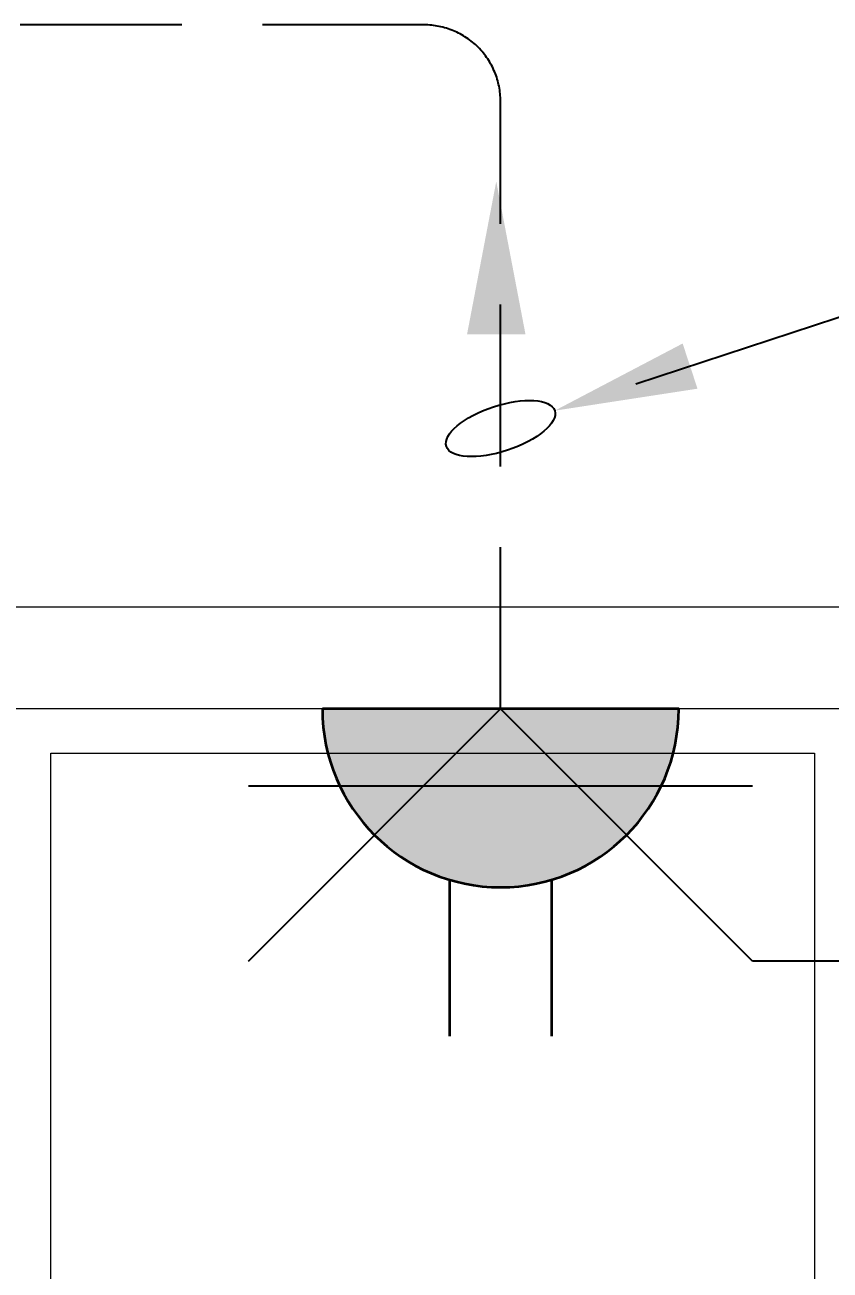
# Model space of a CAD drawing. Header units: inches. Extents: x -12418 to 242017, y -29325 to 19878.
# Drawn here: x 32155 to 32946, y -3398 to -2176 of the extents above; entities that cross this region are included whole.
import ezdxf
from ezdxf import colors
from ezdxf.entities.mleader import LeaderData, LeaderLine
from ezdxf.enums import TextEntityAlignment as Align
from ezdxf.math import Vec2, Vec3

# ---------------------------------------------------------------- set-up
doc = ezdxf.new("R2010")
doc.units = ezdxf.units.IN
doc.header["$LTSCALE"] = 25
doc.header["$MEASUREMENT"] = 0
doc.linetypes.add('DASHDOT', pattern=[25.4, 12.7, -6.35, 0, -6.35])
doc.linetypes.add('HIDDEN', pattern=[9.525, 6.35, -3.175])
doc.layers.get('0').update_dxf_attribs({"color": 8})
doc.layers.get('Defpoints').update_dxf_attribs({"color": 8})
for name, color, linetype, lineweight in [('00-Ground Floor$0$LOADING', 253, 'Continuous', 5), ('00-Ground Floor$0$NEW Wall', 166, 'Continuous', 5), ('00-Ground Floor$0$Walls', 251, 'Continuous', 5), ('E-LITE-CIRC', 6, 'Continuous', 25), ('E-LITE-CLNG-CNDT', 6, 'DASHDOT', 35), ('E-LITE-EXIT-NUMB', 6, 'Continuous', 25), ('E-POWR-FLOR-CNDT', 6, 'HIDDEN', 25), ('E-POWR-FLOR-CNDT @ 100', 6, 'HIDDEN', 25), ('E-POWR-WALL @ 100', 4, 'Continuous', 35)]:
    doc.layers.add(name, color=color, linetype=linetype, lineweight=lineweight)
doc.styles.add('DC_Simplex', font='SIMPLEX.shx', dxfattribs={"width": 0.7})

# ---------------------------------------------------------------- blocks, each defined once
blk = doc.blocks.new('*X106')
at = {"color": 0}
for p, q in [((13, 1), (13, 1)), ((13, 1), (13, 1)), ((13, 1), (13, 1)), ((13, 1), (13, 1)), ((13, 1), (13, 1)), ((13, 1), (13, 1)), ((13, 1), (13, 1)), ((13, 1), (13, 1)), ((13, 1), (13, 1)), ((13, 1), (13, 1)), ((13, 1), (13, 1)), ((13, 1), (13, 1)), ((13, 1), (13, 1)), ((13, 1), (13, 1)), ((13, 1), (13, 1)), ((13, 1), (14, 1)), ((13, 1), (14, 1)), ((13, 1), (14, 1)), ((13, 1), (13, 1)), ((13, 1), (13, 1)), ((13, 1), (13, 1)), ((13, 1), (13, 1)), ((13, 1), (13, 1)), ((13, 1), (13, 1)), ((13, 1), (13, 1)), ((13, 1), (13, 1)), ((13, 1), (13, 1)), ((13, 1), (13, 1)), ((13, 1), (13, 1)), ((13, 1), (13, 1)), ((13, 1), (13, 1)), ((13, 1), (13, 1)), ((13, 1), (13, 1)), ((13, 1), (13, 1)), ((13, 1), (13, 1)), ((13, 1), (13, 1)), ((13, 1), (13, 1)), ((13, 1), (13, 1)), ((13, 1), (13, 1)), ((13, 1), (13, 1)), ((13, 1), (13, 1)), ((13, 1), (13, 1)), ((13, 1), (13, 1)), ((13, 1), (13, 1)), ((13, 1), (13, 1)), ((13, 1), (13, 1)), ((13, 1), (13, 1)), ((13, 1), (13, 1)), ((13, 1), (13, 1)), ((13, 1), (13, 1)), ((13, 1), (13, 1)), ((13, 1), (13, 1)), ((13, 1), (13, 1)), ((13, 1), (13, 1)), ((13, 1), (13, 1)), ((13, 1), (13, 1)), ((13, 1), (13, 1)), ((13, 1), (13, 1)), ((13, 1), (13, 1)), ((13, 1), (13, 1)), ((13, 1), (13, 1)), ((13, 1), (13, 1)), ((13, 1), (13, 1)), ((13, 1), (13, 1)), ((13, 1), (13, 1)), ((13, 1), (13, 1)), ((13, 1), (13, 1)), ((13, 1), (13, 1)), ((13, 1), (13, 1)), ((13, 1), (13, 1)), ((13, 1), (13, 1)), ((13, 1), (13, 1)), ((13, 1), (13, 1)), ((13, 1), (13, 1)), ((13, 1), (13, 1)), ((13, 1), (13, 1)), ((13, 1), (13, 1)), ((13, 1), (13, 1)), ((13, 1), (13, 1)), ((13, 1), (13, 1)), ((13, 1), (13, 1)), ((13, 1), (13, 1)), ((13, 1), (13, 1)), ((13, 1), (13, 1)), ((13, 1), (13, 1)), ((13, 1), (13, 1)), ((13, 1), (13, 1)), ((13, 1), (13, 1)), ((13, 1), (13, 1)), ((13, 1), (13, 1)), ((13, 1), (13, 1)), ((13, 1), (13, 1)), ((13, 1), (13, 1)), ((13, 1), (13, 1)), ((13, 1), (13, 1)), ((13, 1), (13, 1)), ((13, 1), (13, 1)), ((13, 1), (13, 1)), ((13, 1), (13, 1)), ((13, 1), (13, 1)), ((13, 1), (13, 1)), ((13, 1), (13, 1)), ((13, 1), (13, 1)), ((13, 1), (13, 1)), ((13, 1), (13, 1)), ((13, 1), (13, 1)), ((13, 1), (13, 1)), ((13, 1), (13, 1)), ((13, 1), (13, 1)), ((13, 1), (13, 1)), ((13, 1), (13, 1)), ((13, 1), (13, 1)), ((13, 1), (13, 1)), ((13, 1), (13, 1)), ((13, 1), (13, 1)), ((13, 1), (13, 1)), ((13, 1), (13, 1)), ((13, 1), (13, 1)), ((13, 1), (13, 1)), ((13, 1), (13, 1)), ((13, 1), (13, 1)), ((13, 1), (13, 1)), ((13, 1), (13, 1)), ((13, 1), (14, 1)), ((13, 0), (13, 0)), ((13, 0), (13, 0)), ((13, 0), (13, 0)), ((13, 0), (13, 0)), ((13, 0), (13, 0)), ((13, 0), (13, 0)), ((13, 0), (13, 0)), ((13, 0), (13, 0)), ((13, 0), (13, 0)), ((13, 0), (13, 0)), ((13, 0), (13, 0)), ((13, 0), (13, 0)), ((13, 0), (13, 0)), ((13, 0), (13, 0)), ((13, 0), (13, 0)), ((13, 0), (13, 0)), ((13, 0), (13, 0)), ((13, 0), (13, 0)), ((13, 0), (13, 0)), ((13, 0), (13, 0)), ((13, 0), (13, 0)), ((13, 0), (13, 0)), ((13, 0), (13, 0)), ((13, 0), (13, 0)), ((13, 0), (13, 0)), ((13, 0), (13, 0)), ((13, 0), (13, 0)), ((13, 0), (13, 0)), ((13, 0), (13, 0)), ((13, 0), (13, 0)), ((13, 0), (13, 0)), ((13, 0), (13, 0)), ((13, 0), (13, 0)), ((13, 0), (13, 0)), ((13, 0), (13, 0)), ((13, 0), (13, 0)), ((13, 0), (13, 0)), ((13, 0), (13, 0)), ((13, 0), (13, 0)), ((13, 0), (13, 0)), ((13, 0), (13, 0)), ((13, 0), (13, 0)), ((13, 0), (13, 0)), ((13, 0), (13, 0)), ((13, 0), (13, 0)), ((13, 0), (13, 0)), ((13, 0), (13, 0)), ((13, 0), (13, 0)), ((13, 0), (14, 0)), ((13, 0), (14, 0)), ((13, 0), (13, 0)), ((13, 0), (14, 0)), ((14, 1), (14, 1)), ((14, 1), (14, 1)), ((14, 1), (14, 1)), ((14, 1), (14, 1)), ((14, 1), (14, 1)), ((14, 1), (14, 1)), ((14, 1), (14, 1)), ((14, 1), (14, 1)), ((14, 1), (14, 1)), ((14, 1), (14, 1)), ((14, 1), (14, 1)), ((14, 1), (14, 1)), ((14, 1), (14, 1)), ((14, 1), (14, 1)), ((14, 1), (14, 1)), ((14, 1), (14, 1)), ((14, 1), (14, 1)), ((14, 1), (14, 1)), ((14, 1), (14, 1)), ((14, 1), (14, 1)), ((14, 1), (14, 1)), ((14, 1), (14, 1)), ((14, 1), (14, 1)), ((14, 1), (14, 1)), ((14, 1), (14, 1)), ((14, 1), (14, 1)), ((14, 1), (14, 1)), ((14, 1), (14, 1)), ((14, 1), (14, 1)), ((14, 1), (14, 1)), ((14, 1), (14, 1)), ((14, 1), (14, 1)), ((14, 1), (14, 1)), ((14, 1), (14, 1)), ((14, 1), (14, 1)), ((14, 1), (14, 1)), ((14, 1), (14, 1)), ((14, 1), (14, 1)), ((14, 1), (14, 1)), ((14, 1), (14, 1)), ((14, 1), (14, 1)), ((14, 1), (14, 1)), ((14, 1), (14, 1)), ((14, 1), (14, 1)), ((14, 1), (14, 1)), ((14, 1), (14, 1)), ((14, 1), (14, 1)), ((14, 1), (14, 1)), ((14, 1), (14, 1)), ((14, 1), (14, 1)), ((14, 1), (14, 1)), ((14, 1), (14, 1)), ((14, 1), (14, 1)), ((14, 1), (14, 1)), ((14, 1), (14, 1)), ((14, 1), (14, 1)), ((14, 1), (14, 1)), ((14, 1), (14, 1)), ((14, 1), (14, 1)), ((14, 1), (14, 1)), ((14, 1), (14, 1)), ((14, 1), (14, 1)), ((14, 1), (14, 1)), ((14, 1), (14, 1)), ((14, 1), (14, 1)), ((14, 1), (14, 1)), ((14, 1), (14, 1)), ((14, 1), (14, 1)), ((14, 1), (14, 1)), ((14, 1), (14, 1)), ((14, 1), (14, 1)), ((14, 1), (14, 1)), ((14, 1), (14, 1)), ((14, 1), (14, 1)), ((14, 1), (14, 1)), ((14, 1), (14, 1)), ((14, 1), (14, 1)), ((14, 1), (14, 1)), ((14, 1), (14, 1)), ((14, 1), (14, 1)), ((14, 1), (14, 1)), ((14, 1), (14, 1)), ((14, 1), (14, 1)), ((14, 1), (14, 1)), ((14, 1), (14, 1)), ((14, 1), (14, 1)), ((14, 1), (14, 1)), ((14, 1), (14, 1)), ((14, 1), (14, 1)), ((14, 1), (14, 1)), ((14, 1), (14, 1)), ((14, 1), (14, 1)), ((14, 1), (14, 1)), ((14, 1), (14, 1)), ((14, 0), (14, 0)), ((14, 0), (14, 0)), ((14, 0), (14, 0)), ((14, 0), (14, 0)), ((14, 0), (14, 0)), ((14, 0), (14, 0)), ((14, 0), (14, 0)), ((14, 0), (14, 0)), ((14, 0), (14, 0)), ((14, 0), (14, 0)), ((14, 0), (14, 0)), ((14, 0), (14, 0)), ((14, 0), (14, 0)), ((14, 0), (14, 0)), ((14, 0), (14, 0)), ((14, 0), (14, 0)), ((14, 0), (14, 0)), ((14, 0), (14, 0)), ((14, 0), (14, 0)), ((14, 0), (14, 0)), ((14, 0), (14, 0)), ((14, 0), (14, 0)), ((14, 0), (14, 0)), ((14, 0), (14, 0)), ((14, 0), (14, 0)), ((14, 0), (14, 0)), ((14, 0), (14, 0)), ((14, 0), (14, 0)), ((14, 0), (14, 0)), ((14, 0), (14, 0)), ((14, 0), (14, 0)), ((14, 0), (14, 0)), ((14, 0), (14, 0)), ((14, 0), (14, 0)), ((14, 0), (14, 0)), ((14, 0), (14, 0)), ((14, 0), (14, 0)), ((14, 0), (14, 0)), ((14, 0), (14, 0)), ((14, 0), (14, 0)), ((14, 0), (14, 0)), ((14, 0), (14, 0)), ((14, 0), (14, 0)), ((14, 0), (14, 0)), ((14, 0), (14, 0)), ((14, 0), (14, 0)), ((14, 0), (14, 0)), ((14, 0), (14, 0)), ((13, 0), (13, 0)), ((13, 0), (14, 0)), ((13, 0), (13, 0)), ((13, 0), (14, 0)), ((13, 0), (13, 0)), ((13, 0), (14, 0)), ((13, 0), (13, 0)), ((13, 0), (13, 0)), ((13, 0), (13, 0)), ((13, 0), (13, 0)), ((13, 0), (14, 0)), ((13, 0), (13, 0)), ((13, 0), (14, 0)), ((13, 0), (13, 0)), ((13, 0), (14, 0)), ((13, 0), (13, 0)), ((13, 0), (14, 0)), ((13, 0), (13, 0)), ((13, 0), (14, 0)), ((13, 0), (13, 0)), ((13, 0), (14, 0)), ((13, 0), (13, 0)), ((13, 0), (14, 0)), ((13, 0), (13, 0)), ((13, 0), (13, 0)), ((13, 0), (13, 0)), ((13, 0), (14, 0)), ((13, 0), (13, 0)), ((13, 0), (14, 0)), ((13, 0), (13, 0)), ((13, 0), (14, 0)), ((13, 0), (13, 0)), ((13, 0), (14, 0)), ((13, 0), (13, 0)), ((13, 0), (13, 0)), ((13, 0), (13, 0)), ((13, 0), (13, 0)), ((13, 0), (13, 0)), ((13, 0), (13, 0)), ((13, 0), (13, 0)), ((13, 0), (13, 0)), ((13, 0), (13, 0)), ((13, 0), (13, 0)), ((13, 0), (13, 0)), ((13, 0), (13, 0)), ((13, 0), (13, 0)), ((13, 0), (13, 0)), ((13, 0), (13, 0)), ((13, 0), (13, 0)), ((13, 0), (13, 0)), ((13, 0), (13, 0)), ((13, 0), (13, 0)), ((13, 0), (13, 0)), ((13, 0), (13, 0)), ((13, 0), (13, 0)), ((13, 0), (13, 0)), ((13, 0), (13, 0)), ((13, 0), (13, 0)), ((13, 0), (13, 0)), ((13, 0), (13, 0)), ((13, 0), (13, 0)), ((13, 0), (13, 0)), ((13, 0), (13, 0)), ((13, 0), (13, 0)), ((13, -1), (13, -1)), ((13, -1), (13, -1)), ((13, -1), (13, -1)), ((13, -1), (13, -1)), ((13, -1), (13, -1)), ((13, -1), (14, -1)), ((13, -1), (13, -1)), ((14, 0), (14, 0)), ((14, 0), (14, 0)), ((14, 0), (14, 0)), ((14, 0), (14, 0)), ((14, 0), (14, 0)), ((14, 0), (14, 0)), ((14, 0), (14, 0)), ((14, 0), (14, 0)), ((14, 0), (14, 0)), ((14, 0), (14, 0)), ((14, 0), (14, 0)), ((14, 0), (14, 0)), ((14, 0), (14, 0)), ((14, 0), (14, 0)), ((14, 0), (14, 0)), ((13, 0), (14, 0)), ((14, 0), (14, 0)), ((14, 0), (14, 0)), ((14, 0), (14, 0)), ((14, 0), (14, 0)), ((14, 0), (14, 0)), ((14, 0), (14, 0)), ((14, 0), (14, 0)), ((14, 0), (14, 0)), ((14, 0), (14, 0)), ((14, 0), (14, 0)), ((14, 0), (14, 0)), ((14, 0), (14, 0)), ((14, 0), (14, 0)), ((14, 0), (14, 0)), ((14, 0), (14, 0)), ((14, 0), (14, 0)), ((14, 0), (14, 0)), ((14, 0), (14, 0)), ((14, 0), (14, 0)), ((14, 0), (14, 0)), ((14, 0), (14, 0)), ((14, 0), (14, 0)), ((14, 0), (14, 0)), ((14, 0), (14, 0)), ((14, 0), (14, 0)), ((14, 0), (14, 0)), ((14, 0), (14, 0)), ((14, 0), (14, 0)), ((14, 0), (14, 0)), ((14, 0), (14, 0)), ((14, 0), (14, 0)), ((14, 0), (14, 0)), ((14, 0), (14, 0)), ((14, 0), (14, 0)), ((14, -1), (14, -1)), ((14, -1), (14, -1)), ((14, -1), (14, -1)), ((14, -1), (14, -1)), ((14, -1), (14, -1))]:
    blk.add_line(p, q, dxfattribs=at)
blk = doc.blocks.new('*X105')
at = {"color": 0}
for p, q in [((5, 3), (5, 3)), ((5, 3), (5, 3)), ((5, 3), (5, 3)), ((5, 3), (5, 3)), ((5, 3), (5, 3)), ((5, 3), (5, 3)), ((5, 3), (5, 3)), ((5, 3), (5, 3)), ((5, 3), (5, 3)), ((5, 3), (5, 3)), ((5, 3), (5, 3)), ((5, 3), (5, 3)), ((5, 3), (5, 3)), ((5, 3), (5, 3)), ((5, 3), (5, 3)), ((5, 3), (5, 3)), ((5, 3), (5, 3)), ((5, 3), (5, 3)), ((5, 3), (5, 3)), ((5, 3), (5, 3)), ((5, 3), (5, 3)), ((5, 3), (5, 3)), ((5, 3), (5, 3)), ((5, 3), (5, 3)), ((5, 3), (5, 3)), ((5, 3), (5, 3)), ((5, 3), (5, 3)), ((5, 3), (5, 3)), ((5, 3), (5, 3)), ((5, 3), (5, 3)), ((5, 3), (5, 3)), ((5, 3), (5, 3)), ((5, 3), (5, 3)), ((5, 3), (5, 3)), ((5, 3), (5, 3)), ((5, 3), (5, 3)), ((5, 3), (5, 3)), ((5, 3), (5, 3)), ((5, 3), (5, 3)), ((5, 3), (5, 3)), ((5, 3), (5, 3)), ((5, 3), (5, 3)), ((5, 3), (5, 3)), ((5, 3), (5, 3)), ((5, 3), (5, 3)), ((5, 3), (5, 3)), ((5, 3), (5, 3)), ((5, 3), (5, 3)), ((5, 3), (5, 3)), ((5, 3), (5, 3)), ((5, 3), (5, 3)), ((5, 3), (5, 3)), ((5, 3), (5, 3)), ((5, 3), (5, 3)), ((5, 3), (5, 3)), ((5, 3), (5, 3)), ((5, 3), (5, 3)), ((5, 3), (5, 3)), ((5, 3), (5, 3)), ((5, 3), (5, 3)), ((5, 3), (5, 3)), ((5, 3), (5, 3)), ((5, 3), (5, 3)), ((5, 3), (5, 3)), ((5, 3), (5, 3)), ((5, 3), (5, 3)), ((6, 3), (5, 3)), ((5, 3), (5, 3)), ((6, 3), (5, 3)), ((5, 3), (5, 3)), ((6, 3), (5, 3)), ((5, 3), (5, 3)), ((6, 3), (5, 3)), ((5, 3), (5, 3)), ((5, 3), (5, 3)), ((5, 3), (5, 3)), ((5, 3), (5, 3)), ((5, 3), (5, 3)), ((5, 3), (5, 3)), ((5, 3), (5, 3)), ((5, 3), (5, 3)), ((5, 3), (5, 3)), ((5, 3), (5, 3)), ((5, 3), (5, 3)), ((5, 3), (5, 3)), ((5, 3), (5, 3)), ((5, 3), (5, 3)), ((5, 3), (5, 3)), ((5, 3), (5, 3)), ((5, 3), (5, 3)), ((5, 3), (5, 3)), ((5, 3), (5, 3)), ((5, 3), (5, 3)), ((5, 3), (5, 3)), ((5, 3), (5, 3)), ((5, 3), (5, 3)), ((6, 3), (6, 3)), ((6, 3), (6, 3)), ((6, 3), (6, 3)), ((6, 3), (6, 3)), ((6, 3), (6, 3)), ((6, 3), (6, 3)), ((6, 3), (6, 3)), ((6, 3), (6, 3)), ((6, 3), (6, 3)), ((6, 3), (6, 3)), ((6, 3), (6, 3)), ((6, 3), (6, 3)), ((6, 3), (6, 3)), ((6, 3), (6, 3)), ((6, 3), (6, 3)), ((6, 3), (6, 3)), ((6, 3), (6, 3)), ((6, 3), (6, 3)), ((6, 3), (6, 3)), ((6, 3), (6, 3)), ((6, 3), (6, 3)), ((6, 3), (6, 3)), ((6, 3), (6, 3)), ((6, 3), (6, 3)), ((6, 3), (6, 3)), ((6, 3), (6, 3)), ((6, 3), (6, 3)), ((6, 3), (6, 3)), ((6, 3), (6, 3)), ((6, 3), (6, 3)), ((6, 3), (6, 3)), ((6, 3), (6, 3)), ((6, 3), (6, 3)), ((6, 3), (6, 3)), ((6, 3), (6, 3)), ((6, 3), (6, 3)), ((6, 3), (6, 3)), ((6, 3), (6, 3)), ((6, 3), (6, 3)), ((6, 3), (6, 3)), ((6, 3), (6, 3)), ((6, 3), (6, 3)), ((6, 3), (6, 3)), ((6, 3), (6, 3)), ((6, 3), (6, 3)), ((6, 3), (6, 3)), ((6, 3), (6, 3)), ((6, 3), (6, 3)), ((6, 3), (6, 3)), ((6, 3), (6, 3)), ((6, 3), (6, 3)), ((6, 3), (6, 3)), ((6, 3), (6, 3)), ((6, 3), (6, 3)), ((6, 3), (6, 3)), ((6, 3), (6, 3)), ((6, 3), (6, 3)), ((6, 3), (6, 3)), ((6, 3), (6, 3)), ((6, 3), (6, 3)), ((6, 3), (6, 3)), ((6, 3), (6, 3)), ((6, 3), (6, 3)), ((6, 3), (6, 3)), ((6, 3), (6, 3)), ((6, 3), (6, 3)), ((6, 3), (6, 3)), ((6, 3), (6, 3)), ((6, 3), (6, 3)), ((6, 3), (6, 3)), ((6, 3), (6, 3)), ((6, 3), (6, 3)), ((6, 3), (6, 3)), ((6, 3), (6, 3)), ((6, 3), (6, 3)), ((6, 3), (6, 3)), ((6, 3), (6, 3)), ((6, 3), (6, 3)), ((6, 3), (6, 3)), ((6, 3), (6, 3)), ((6, 3), (6, 3)), ((6, 3), (6, 3)), ((6, 3), (6, 3)), ((6, 3), (6, 3)), ((6, 3), (6, 3)), ((6, 3), (6, 3)), ((6, 3), (6, 3)), ((6, 3), (6, 3)), ((6, 3), (6, 3)), ((6, 3), (6, 3)), ((6, 3), (6, 3)), ((6, 3), (6, 3)), ((6, 3), (6, 3)), ((6, 3), (6, 3)), ((6, 3), (6, 3)), ((6, 3), (6, 3)), ((6, 3), (6, 3)), ((6, 3), (6, 3)), ((6, 3), (6, 3)), ((6, 3), (6, 3)), ((6, 3), (6, 3)), ((6, 3), (6, 3)), ((6, 3), (6, 3)), ((6, 3), (6, 3)), ((6, 3), (6, 3)), ((6, 3), (6, 3)), ((6, 3), (6, 3)), ((6, 3), (6, 3)), ((6, 3), (6, 3)), ((6, 3), (6, 3)), ((6, 3), (6, 3)), ((6, 3), (6, 3)), ((6, 3), (6, 3)), ((6, 3), (6, 3)), ((6, 3), (6, 3)), ((6, 3), (6, 3)), ((6, 3), (6, 3)), ((6, 3), (6, 3)), ((6, 3), (6, 3)), ((6, 3), (6, 3)), ((6, 3), (6, 3)), ((6, 3), (6, 3)), ((6, 3), (6, 3)), ((6, 3), (6, 3)), ((6, 3), (6, 3)), ((6, 3), (6, 3)), ((6, 3), (6, 3)), ((6, 3), (6, 3)), ((6, 3), (6, 3)), ((6, 3), (6, 3)), ((6, 3), (6, 3)), ((6, 3), (6, 3)), ((6, 3), (6, 3)), ((6, 3), (6, 3)), ((6, 3), (6, 3)), ((6, 3), (6, 3)), ((6, 3), (6, 3)), ((6, 3), (6, 3)), ((6, 3), (6, 3)), ((6, 3), (6, 3)), ((6, 3), (6, 3)), ((6, 3), (6, 3)), ((6, 3), (6, 3)), ((6, 3), (6, 3)), ((6, 3), (6, 3)), ((6, 3), (6, 3)), ((6, 3), (6, 3)), ((6, 3), (6, 3)), ((6, 3), (6, 3)), ((6, 3), (6, 3)), ((6, 3), (6, 3)), ((6, 3), (6, 3)), ((6, 3), (6, 3)), ((6, 3), (6, 3)), ((6, 3), (6, 3)), ((6, 3), (6, 3)), ((6, 3), (6, 3)), ((6, 3), (6, 3)), ((6, 3), (6, 3)), ((6, 3), (6, 3)), ((6, 3), (6, 3)), ((6, 3), (6, 3)), ((6, 3), (6, 3)), ((6, 3), (6, 3)), ((6, 3), (6, 3)), ((6, 3), (6, 3)), ((6, 3), (6, 3)), ((6, 3), (6, 3)), ((6, 3), (6, 3)), ((6, 3), (6, 3)), ((6, 3), (6, 3)), ((6, 3), (6, 3)), ((6, 3), (6, 3)), ((6, 3), (6, 3)), ((6, 3), (6, 3)), ((6, 3), (6, 3)), ((6, 3), (6, 3)), ((6, 3), (6, 3)), ((6, 3), (6, 3)), ((6, 3), (6, 3)), ((6, 3), (6, 3)), ((6, 3), (6, 3)), ((6, 3), (6, 3)), ((6, 3), (6, 3)), ((6, 3), (6, 3)), ((6, 3), (6, 3)), ((6, 3), (6, 3)), ((6, 3), (6, 3)), ((6, 3), (6, 3)), ((6, 3), (6, 3)), ((6, 3), (6, 3)), ((6, 3), (6, 3)), ((6, 3), (6, 3)), ((6, 3), (6, 3)), ((6, 3), (6, 3)), ((6, 3), (6, 3)), ((6, 3), (6, 3)), ((6, 3), (6, 3)), ((6, 3), (6, 3)), ((6, 3), (6, 3)), ((6, 3), (6, 3)), ((6, 3), (6, 3)), ((6, 3), (6, 3)), ((6, 3), (6, 3)), ((6, 3), (5, 3)), ((6, 3), (5, 3)), ((6, 3), (5, 3)), ((6, 3), (5, 3)), ((6, 3), (5, 3)), ((6, 3), (6, 3)), ((6, 3), (6, 3)), ((6, 3), (6, 3)), ((6, 3), (6, 3)), ((6, 3), (6, 3)), ((6, 3), (6, 3)), ((6, 3), (6, 3)), ((6, 3), (6, 3)), ((6, 3), (6, 3)), ((6, 3), (6, 3)), ((6, 3), (6, 3)), ((6, 3), (6, 3)), ((6, 3), (6, 3)), ((6, 3), (6, 3)), ((6, 3), (6, 3)), ((6, 3), (6, 3)), ((6, 3), (6, 3)), ((6, 3), (6, 3)), ((6, 3), (6, 3)), ((6, 3), (6, 3)), ((6, 3), (6, 3)), ((6, 3), (6, 3)), ((6, 3), (6, 3)), ((6, 3), (6, 3)), ((6, 3), (6, 3)), ((6, 3), (6, 3)), ((6, 3), (6, 3)), ((6, 3), (6, 3)), ((6, 3), (6, 3)), ((6, 3), (6, 3)), ((6, 3), (6, 3)), ((6, 3), (6, 3)), ((6, 3), (6, 3)), ((6, 3), (6, 3)), ((6, 3), (6, 3)), ((6, 3), (6, 3)), ((6, 3), (6, 3)), ((6, 3), (6, 3)), ((6, 3), (6, 3)), ((6, 3), (6, 3)), ((6, 3), (6, 3)), ((6, 3), (6, 3)), ((6, 3), (6, 3)), ((6, 3), (6, 3)), ((6, 3), (6, 3)), ((6, 3), (6, 3)), ((6, 3), (6, 3)), ((6, 3), (6, 3)), ((6, 3), (6, 3)), ((6, 3), (6, 3)), ((6, 3), (6, 3)), ((6, 3), (6, 3)), ((6, 3), (6, 3)), ((6, 3), (6, 3)), ((6, 3), (6, 3)), ((6, 3), (6, 3)), ((6, 3), (6, 3)), ((6, 3), (6, 3)), ((6, 3), (6, 3)), ((6, 3), (6, 3)), ((6, 3), (6, 3)), ((6, 3), (6, 3)), ((6, 3), (6, 3)), ((6, 3), (6, 3)), ((6, 3), (6, 3)), ((6, 3), (6, 3)), ((6, 3), (6, 3)), ((6, 3), (6, 3)), ((6, 3), (6, 3)), ((6, 3), (6, 3)), ((6, 3), (6, 3)), ((6, 3), (6, 3)), ((6, 3), (6, 3)), ((6, 3), (6, 3)), ((6, 3), (6, 3)), ((6, 3), (6, 3)), ((6, 3), (6, 3)), ((6, 3), (6, 3)), ((6, 3), (6, 3)), ((6, 3), (6, 3)), ((6, 3), (6, 3)), ((6, 3), (6, 3)), ((6, 3), (6, 3)), ((6, 3), (6, 3)), ((6, 3), (6, 3)), ((6, 3), (6, 3)), ((6, 3), (6, 3)), ((6, 3), (6, 3)), ((6, 3), (6, 3)), ((6, 3), (6, 3)), ((6, 3), (6, 3)), ((6, 3), (6, 3)), ((6, 3), (6, 3)), ((6, 3), (6, 3)), ((6, 3), (6, 3)), ((6, 3), (6, 3)), ((6, 3), (6, 3)), ((6, 3), (6, 3)), ((6, 3), (6, 3)), ((6, 3), (6, 3)), ((6, 3), (6, 3)), ((6, 3), (6, 3)), ((6, 3), (6, 3)), ((6, 3), (6, 3)), ((6, 3), (6, 3)), ((6, 3), (6, 3)), ((6, 3), (6, 3)), ((6, 3), (6, 3)), ((6, 3), (6, 3)), ((6, 3), (6, 3)), ((6, 3), (6, 3)), ((6, 3), (6, 3)), ((6, 3), (6, 3)), ((6, 3), (6, 3)), ((6, 3), (6, 3)), ((6, 3), (6, 3)), ((6, 3), (6, 3)), ((6, 3), (6, 3)), ((6, 3), (6, 3)), ((6, 3), (6, 3)), ((6, 3), (6, 3)), ((6, 3), (6, 3)), ((6, 3), (6, 3)), ((6, 3), (6, 3)), ((6, 3), (6, 3)), ((6, 3), (6, 3)), ((6, 3), (6, 3)), ((6, 3), (6, 3)), ((6, 3), (6, 3)), ((6, 3), (6, 3)), ((6, 3), (6, 3)), ((6, 3), (6, 3)), ((6, 3), (6, 3)), ((6, 3), (6, 3)), ((6, 3), (6, 3)), ((6, 3), (6, 3)), ((6, 3), (6, 3)), ((6, 3), (6, 3)), ((6, 3), (6, 3)), ((6, 3), (6, 3)), ((6, 3), (6, 3)), ((6, 3), (6, 3)), ((6, 3), (6, 3)), ((6, 3), (6, 3)), ((6, 3), (6, 3)), ((6, 3), (6, 3)), ((6, 3), (6, 3)), ((6, 3), (6, 3)), ((6, 3), (6, 3)), ((6, 3), (6, 3)), ((6, 3), (6, 3)), ((6, 3), (6, 3)), ((6, 3), (6, 3)), ((6, 3), (6, 3)), ((6, 3), (6, 3)), ((6, 3), (6, 3)), ((6, 3), (6, 3)), ((6, 3), (6, 3)), ((6, 3), (6, 3)), ((6, 3), (6, 3)), ((6, 3), (6, 3)), ((6, 3), (6, 3)), ((6, 3), (6, 3)), ((6, 3), (6, 3)), ((6, 3), (6, 3)), ((6, 3), (6, 3)), ((6, 3), (6, 3)), ((6, 3), (6, 3)), ((6, 3), (6, 3)), ((6, 3), (6, 3)), ((6, 3), (6, 3)), ((6, 3), (6, 3)), ((6, 3), (6, 3)), ((6, 3), (6, 3)), ((6, 3), (6, 3)), ((6, 3), (6, 3)), ((6, 3), (6, 3)), ((6, 3), (6, 3)), ((6, 3), (6, 3)), ((6, 3), (6, 3)), ((6, 3), (6, 3)), ((6, 3), (6, 3)), ((6, 3), (6, 3)), ((6, 3), (6, 3)), ((6, 3), (6, 3)), ((6, 3), (6, 3)), ((6, 3), (6, 3)), ((6, 3), (6, 3)), ((6, 3), (6, 3)), ((6, 3), (6, 3)), ((6, 3), (6, 3)), ((6, 3), (6, 3)), ((6, 3), (6, 3)), ((6, 3), (6, 3)), ((6, 3), (6, 3)), ((6, 3), (6, 3)), ((6, 3), (6, 3)), ((6, 3), (6, 3)), ((6, 3), (6, 3)), ((6, 3), (6, 3)), ((6, 3), (6, 3)), ((6, 3), (6, 3)), ((6, 3), (6, 3)), ((6, 3), (6, 3)), ((6, 3), (6, 3)), ((6, 3), (6, 3)), ((6, 3), (6, 3)), ((6, 3), (6, 3)), ((6, 3), (6, 3)), ((6, 3), (6, 3)), ((6, 3), (6, 3)), ((6, 3), (6, 3)), ((6, 3), (6, 3)), ((6, 3), (6, 3)), ((6, 3), (6, 3)), ((6, 3), (6, 3)), ((6, 3), (6, 3)), ((6, 3), (6, 3)), ((6, 3), (6, 3)), ((6, 3), (6, 3)), ((6, 3), (6, 3)), ((6, 3), (6, 3)), ((6, 3), (6, 3)), ((6, 3), (6, 3)), ((6, 3), (6, 3)), ((6, 3), (6, 3)), ((6, 3), (6, 3)), ((6, 3), (6, 3)), ((6, 3), (6, 3)), ((6, 3), (6, 3)), ((6, 3), (6, 3)), ((6, 3), (6, 3)), ((6, 3), (6, 3)), ((6, 3), (6, 3)), ((6, 3), (6, 3)), ((6, 3), (6, 3)), ((6, 3), (6, 3)), ((6, 3), (6, 3)), ((6, 3), (6, 3)), ((6, 3), (6, 3)), ((6, 3), (6, 3)), ((6, 3), (6, 3)), ((6, 3), (6, 3)), ((6, 3), (6, 3)), ((6, 3), (6, 3)), ((6, 3), (6, 3)), ((6, 3), (6, 3)), ((6, 3), (6, 3)), ((6, 3), (6, 3)), ((6, 3), (6, 3)), ((6, 3), (6, 3)), ((6, 3), (6, 3)), ((6, 3), (6, 3)), ((6, 3), (6, 3)), ((6, 3), (6, 3)), ((6, 3), (6, 3)), ((6, 3), (6, 3)), ((6, 3), (6, 3)), ((6, 3), (6, 3)), ((6, 3), (6, 3)), ((6, 3), (6, 3)), ((6, 3), (6, 3)), ((6, 3), (6, 3)), ((6, 3), (6, 3)), ((6, 3), (6, 3)), ((6, 3), (6, 3)), ((6, 3), (6, 3)), ((6, 3), (6, 3)), ((6, 3), (6, 3)), ((6, 3), (6, 3)), ((6, 3), (6, 3)), ((6, 3), (6, 3)), ((6, 3), (6, 3)), ((6, 3), (6, 3)), ((6, 3), (6, 3)), ((6, 3), (6, 3)), ((6, 3), (6, 3)), ((6, 3), (6, 3)), ((6, 3), (6, 3)), ((6, 3), (6, 3)), ((6, 3), (6, 3)), ((6, 3), (6, 3)), ((6, 3), (6, 3)), ((6, 3), (6, 3)), ((6, 3), (6, 3)), ((6, 3), (6, 3)), ((6, 3), (6, 3)), ((6, 3), (6, 3)), ((6, 3), (6, 3)), ((6, 3), (6, 3)), ((6, 3), (6, 3)), ((6, 3), (6, 3)), ((6, 3), (6, 3)), ((6, 3), (6, 3)), ((6, 3), (6, 3)), ((6, 3), (6, 3)), ((6, 3), (6, 3)), ((6, 3), (6, 3)), ((6, 3), (6, 3)), ((6, 3), (6, 3)), ((6, 3), (6, 3)), ((6, 3), (6, 3)), ((6, 3), (6, 3)), ((6, 3), (6, 3)), ((6, 3), (6, 3)), ((6, 3), (6, 3)), ((6, 3), (6, 3)), ((6, 3), (6, 3)), ((6, 3), (6, 3)), ((6, 3), (6, 3)), ((6, 3), (6, 3)), ((6, 3), (6, 3)), ((6, 3), (6, 3)), ((6, 3), (6, 3)), ((6, 3), (6, 3)), ((6, 3), (6, 3)), ((6, 3), (6, 3))]:
    blk.add_line(p, q, dxfattribs=at)
blk = doc.blocks.new('00-Ground Floor$0$GF21043-P')
at = {"color": 0}
for p, q in [((0.8, 0.75), (-0.8, 0.75)), ((0.8, 0), (0.8, 0.75)), ((-0.8, 0), (0.8, 0))]:
    blk.add_line(p, q, dxfattribs=at)
for points in [[(0.8, 0.75), (0.8, 0.75), (0.8, 0.75), (0.8, 0.75), (0.8, 0.75), (0.8, 0.75), (0.8, 0.75), (0.8, 0.75), (0.8, 0.75), (0.8, 0.75), (0.8, 0.75), (0.8, 0.75), (0.8, 0.75), (0.8, 0.75), (0.8, 0.75), (0.8, 0.75), (0.8, 0.75), (0.8, 0.75), (0.8, 0.75), (0.8, 0.75), (0.8, 0.75), (0.8, 0.75), (0.8, 0.75), (0.8, 0.75), (0.8, 0.75), (0.8, 0.75), (0.8, 0.75), (0.8, 0.75), (0.8, 0.75), (0.8, 0.75), (0.8, 0.75), (0.8, 0.75), (0.8, 0.75), (0.8, 0.75), (0.8, 0.75), (0.8, 0.75), (0.8, 0.75), (0.8, 0.75), (0.8, 0.75), (0.8, 0.75), (0.8, 0.75), (0.8, 0.75), (0.8, 0.75), (0.8, 0.75), (0.8, 0.75), (0.8, 0.75), (0.8, 0.75), (0.8, 0.75), (0.8, 0.75), (0.8, 0.75), (0.8, 0.75), (0.8, 0.75), (0.8, 0.75), (0.8, 0.75), (0.8, 0.75), (0.8, 0.75), (0.8, 0.75), (0.8, 0.75), (0.8, 0.75), (0.8, 0.75), (0.8, 0.75), (0.8, 0.75), (0.8, 0.75), (0.8, 0.75), (0.8, 0.75), (0.8, 0.75), (0.8, 0.75), (0.8, 0.75), (0.8, 0.75), (0.8, 0.75), (0.8, 0.75), (0.8, 0.75), (0.8, 0.75), (0.8, 0.75), (0.8, 0.75), (0.8, 0.75), (0.8, 0.75), (0.8, 0.75), (0.8, 0.75), (0.8, 0.75), (0.8, 0.75), (0.8, 0.75), (0.8, 0.75), (0.8, 0.75), (0.8, 0.75), (0.8, 0.75), (0.8, 0.75), (0.8, 0.75), (0.8, 0.75), (0.8, 0.75), (0.8, 0.75), (0.8, 0.75), (0.8, 0.75), (0.8, 0.75), (0.8, 0.75), (0.8, 0.75), (0.8, 0.75), (0.8, 0.75), (0.8, 0.75), (0.8, 0.75), (0.8, 0.75), (0.8, 0.75), (0.8, 0.75), (0.8, 0.75), (0.8, 0.75), (0.8, 0.75), (0.8, 0.75), (0.8, 0.75), (0.8, 0.75), (0.8, 0.75), (0.8, 0.75), (0.8, 0.75), (0.8, 0.75), (0.8, 0.75), (0.8, 0.75), (0.8, 0.75), (0.8, 0.75), (0.8, 0.75), (0.8, 0.75), (0.8, 0.75), (0.8, 0.75), (0.8, 0.75), (0.8, 0.75), (0.8, 0.75), (0.8, 0.75), (0.8, 0.75), (0.8, 0.75), (0.8, 0.75), (0.8, 0.75), (0.8, 0.75), (0.8, 0.75), (0.8, 0.75), (0.8, 0.75), (0.8, 0.75), (0.8, 0.75), (0.8, 0.75), (0.8, 0.75), (0.8, 0.75), (0.8, 0.75), (0.8, 0.75), (0.8, 0.75), (0.8, 0.75), (0.8, 0.75), (0.8, 0.75), (0.8, 0.75), (0.8, 0.75), (0.8, 0.75), (0.8, 0.75), (0.8, 0.75), (0.8, 0.75), (0.8, 0.75), (0.8, 0.75), (0.8, 0.75), (0.8, 0.75), (0.8, 0.75), (0.8, 0.75), (0.8, 0.75), (0.8, 0.75), (0.8, 0.75), (0.8, 0.75), (0.8, 0.75), (0.8, 0.75), (0.8, 0.75), (0.8, 0.75), (0.8, 0.75), (0.8, 0.75), (0.8, 0.75), (0.8, 0.75), (0.8, 0.75), (0.8, 0.75), (0.8, 0.75), (0.8, 0.75), (0.8, 0.75), (0.8, 0.75), (0.8, 0.75), (0.8, 0.75), (0.8, 0.75), (0.8, 0.75), (0.8, 0.75), (0.8, 0.75), (0.8, 0.75), (0.8, 0.75), (0.8, 0.75), (0.8, 0.75), (0.8, 0.75), (0.8, 0.75), (0.8, 0.75), (0.8, 0.75), (0.8, 0.75), (0.8, 0.75), (0.8, 0.75), (0.8, 0.75), (0.8, 0.75), (0.8, 0.75), (0.8, 0.75), (0.8, 0.75), (0.8, 0.75), (0.8, 0.75), (0.8, 0.75), (0.8, 0.75), (0.8, 0.75), (0.8, 0.75), (0.8, 0.75), (0.8, 0.75), (0.8, 0.75), (0.8, 0.75), (0.8, 0.75), (0.8, 0.75), (0.8, 0.75), (0.8, 0.75), (0.8, 0.75), (0.8, 0.75), (0.8, 0.75), (0.8, 0.75), (0.8, 0.75), (0.8, 0.75), (0.8, 0.75), (0.8, 0.75), (0.8, 0.75), (0.8, 0.75), (0.8, 0.75), (0.8, 0.75), (0.8, 0.75), (0.8, 0.75), (0.8, 0.75), (0.8, 0.75), (0.8, 0.75), (0.8, 0.75), (0.8, 0.75), (0.8, 0.75), (0.8, 0.75), (0.8, 0.75), (0.8, 0.75), (0.8, 0.75), (0.8, 0.75), (0.8, 0.75), (0.8, 0.75), (0.8, 0.75), (0.8, 0.75), (0.8, 0.75), (0.8, 0.75), (0.8, 0.75), (0.8, 0.75), (0.8, 0.75), (0.8, 0.75), (0.8, 0.75), (0.8, 0.75), (0.8, 0.75), (0.8, 0.75), (0.8, 0.75), (0.8, 0.75), (0.8, 0.75), (0.8, 0.75), (0.8, 0.75), (0.8, 0.75), (0.8, 0.75), (0.8, 0.75), (0.8, 0.75), (0.8, 0.75), (0.8, 0.75), (0.8, 0.75), (0.8, 0.75), (0.8, 0.75), (0.8, 0.75), (0.8, 0.75), (0.8, 0.75), (0.8, 0.75), (0.8, 0.75), (0.8, 0.75), (0.8, 0.75), (0.8, 0.75), (0.8, 0.75), (0.8, 0.75), (0.8, 0.75), (0.8, 0.75), (0.8, 0.75), (0.8, 0.75)], [(0.8, 0.75), (0.8, 0.75), (0.8, 0.75), (0.8, 0.75), (0.8, 0.75), (0.8, 0.75), (0.8, 0.75), (0.8, 0.75), (0.8, 0.75), (0.8, 0.75), (0.8, 0.75), (0.8, 0.75), (0.8, 0.75), (0.8, 0.75), (0.8, 0.75), (0.8, 0.75), (0.8, 0.75), (0.8, 0.75), (0.8, 0.75), (0.8, 0.75), (0.8, 0.75), (0.8, 0.75), (0.8, 0.75), (0.8, 0.75), (0.8, 0.75), (0.8, 0.75), (0.8, 0.75), (0.8, 0.75), (0.8, 0.75), (0.8, 0.75), (0.8, 0.75), (0.8, 0.75), (0.8, 0.75), (0.8, 0.75), (0.8, 0.75), (0.8, 0.75), (0.8, 0.75), (0.8, 0.75), (0.8, 0.75), (0.8, 0.75), (0.8, 0.75), (0.8, 0.75), (0.8, 0.75), (0.8, 0.75), (0.8, 0.75), (0.8, 0.75), (0.8, 0.75), (0.8, 0.75), (0.8, 0.75), (0.8, 0.75), (0.8, 0.75), (0.8, 0.75), (0.8, 0.75), (0.8, 0.75), (0.8, 0.75), (0.8, 0.75), (0.8, 0.75), (0.8, 0.75), (0.8, 0.75), (0.8, 0.75), (0.8, 0.75), (0.8, 0.75), (0.8, 0.75), (0.8, 0.75), (0.8, 0.75), (0.8, 0.75), (0.8, 0.75), (0.8, 0.75), (0.8, 0.75), (0.8, 0.75), (0.8, 0.75), (0.8, 0.75), (0.8, 0.75), (0.8, 0.75), (0.8, 0.75), (0.8, 0.75), (0.8, 0.75), (0.8, 0.75), (0.8, 0.75), (0.8, 0.75), (0.8, 0.75), (0.8, 0.75), (0.8, 0.75), (0.8, 0.75), (0.8, 0.75), (0.8, 0.75), (0.8, 0.75), (0.8, 0.75), (0.8, 0.75), (0.8, 0.75), (0.8, 0.75), (0.8, 0.75), (0.8, 0.75), (0.8, 0.75), (0.8, 0.75), (0.8, 0.75), (0.8, 0.75), (0.8, 0.75), (0.8, 0.75), (0.8, 0.75), (0.8, 0.75), (0.8, 0.75), (0.8, 0.75), (0.8, 0.75), (0.8, 0.75), (0.8, 0.75), (0.8, 0.75), (0.8, 0.75), (0.8, 0.75), (0.8, 0.75), (0.8, 0.75), (0.8, 0.75), (0.8, 0.75), (0.8, 0.75), (0.8, 0.75), (0.8, 0.75), (0.8, 0.75), (0.8, 0.75), (0.8, 0.75), (0.8, 0.75), (0.8, 0.75), (0.8, 0.75), (0.8, 0.75), (0.8, 0.75), (0.8, 0.75), (0.8, 0.75), (0.8, 0.75), (0.8, 0.75), (0.8, 0.75), (0.8, 0.75), (0.8, 0.75), (0.8, 0.75), (0.8, 0.75), (0.8, 0.75), (0.8, 0.75), (0.8, 0.75), (0.8, 0.75), (0.8, 0.75), (0.8, 0.75), (0.8, 0.75), (0.8, 0.75), (0.8, 0.75), (0.8, 0.75), (0.8, 0.75), (0.8, 0.75), (0.8, 0.75), (0.8, 0.75), (0.8, 0.75), (0.8, 0.75), (0.8, 0.75), (0.8, 0.75), (0.8, 0.75), (0.8, 0.75), (0.8, 0.75), (0.8, 0.75), (0.8, 0.75), (0.8, 0.75), (0.8, 0.75), (0.8, 0.75), (0.8, 0.75), (0.8, 0.75), (0.8, 0.75), (0.8, 0.75), (0.8, 0.75), (0.8, 0.75), (0.8, 0.75), (0.8, 0.75), (0.8, 0.75), (0.8, 0.75), (0.8, 0.75), (0.8, 0.75), (0.8, 0.75), (0.8, 0.75), (0.8, 0.75), (0.8, 0.75), (0.8, 0.75), (0.8, 0.75), (0.8, 0.75), (0.8, 0.75), (0.8, 0.75), (0.8, 0.75), (0.8, 0.75), (0.8, 0.75), (0.8, 0.75), (0.8, 0.75), (0.8, 0.75), (0.8, 0.75), (0.8, 0.75), (0.8, 0.75), (0.8, 0.75), (0.8, 0.75), (0.8, 0.75), (0.8, 0.75), (0.8, 0.75), (0.8, 0.75), (0.8, 0.75), (0.8, 0.75), (0.8, 0.75), (0.8, 0.75), (0.8, 0.75), (0.8, 0.75), (0.8, 0.75), (0.8, 0.75), (0.8, 0.75), (0.8, 0.75), (0.8, 0.75), (0.8, 0.75), (0.8, 0.75), (0.8, 0.75), (0.8, 0.75), (0.8, 0.75), (0.8, 0.75), (0.8, 0.75), (0.8, 0.75), (0.8, 0.75), (0.8, 0.75), (0.8, 0.75), (0.8, 0.75), (0.8, 0.75)], [(0.8, 0.75), (0.8, 0.75), (0.8, 0.75), (0.8, 0.75), (0.8, 0.75), (0.8, 0.75), (0.8, 0.75), (0.8, 0.75), (0.8, 0.75), (0.8, 0.75), (0.8, 0.75), (0.8, 0.75), (0.8, 0.75), (0.8, 0.75), (0.8, 0.75), (0.8, 0.75), (0.8, 0.75), (0.8, 0.75), (0.8, 0.75), (0.8, 0.75), (0.8, 0.75), (0.8, 0.75), (0.8, 0.75), (0.8, 0.75), (0.8, 0.75), (0.8, 0.75), (0.8, 0.75), (0.8, 0.75), (0.8, 0.75), (0.8, 0.75), (0.8, 0.75), (0.8, 0.75), (0.8, 0.75), (0.8, 0.75), (0.8, 0.75), (0.8, 0.75), (0.8, 0.75), (0.8, 0.75), (0.8, 0.75), (0.8, 0.75), (0.8, 0.75), (0.8, 0.75), (0.8, 0.75), (0.8, 0.75), (0.8, 0.75), (0.8, 0.75), (0.8, 0.75), (0.8, 0.75), (0.8, 0.75), (0.8, 0.75), (0.8, 0.75), (0.8, 0.75), (0.8, 0.75), (0.8, 0.75), (0.8, 0.75), (0.8, 0.75), (0.8, 0.75), (0.8, 0.75), (0.8, 0.75), (0.8, 0.75), (0.8, 0.75), (0.8, 0.75), (0.8, 0.75), (0.8, 0.75), (0.8, 0.75), (0.8, 0.75), (0.8, 0.75), (0.8, 0.75), (0.8, 0.75), (0.8, 0.75), (0.8, 0.75), (0.8, 0.75), (0.8, 0.75), (0.8, 0.75), (0.8, 0.75), (0.8, 0.75), (0.8, 0.75), (0.8, 0.75), (0.8, 0.75), (0.8, 0.75), (0.8, 0.75), (0.8, 0.75), (0.8, 0.75), (0.8, 0.75), (0.8, 0.75), (0.8, 0.75), (0.8, 0.75), (0.8, 0.75), (0.8, 0.75), (0.8, 0.75), (0.8, 0.75), (0.8, 0.75), (0.8, 0.75), (0.8, 0.75), (0.8, 0.75), (0.8, 0.75), (0.8, 0.75), (0.8, 0.75), (0.8, 0.75), (0.8, 0.75), (0.8, 0.75), (0.8, 0.75), (0.8, 0.75), (0.8, 0.75), (0.8, 0.75), (0.8, 0.75), (0.8, 0.75), (0.8, 0.75), (0.8, 0.75), (0.8, 0.75), (0.8, 0.75), (0.8, 0.75), (0.8, 0.75), (0.8, 0.75), (0.8, 0.75), (0.8, 0.75), (0.8, 0.75), (0.8, 0.75), (0.8, 0.75), (0.8, 0.75), (0.8, 0.75), (0.8, 0.75), (0.8, 0.75), (0.8, 0.75), (0.8, 0.75), (0.8, 0.75), (0.8, 0.75), (0.8, 0.75), (0.8, 0.75), (0.8, 0.75), (0.8, 0.75), (0.8, 0.75), (0.8, 0.75), (0.8, 0.75), (0.8, 0.75), (0.8, 0.75), (0.8, 0.75), (0.8, 0.75), (0.8, 0.75), (0.8, 0.75), (0.8, 0.75), (0.8, 0.75), (0.8, 0.75), (0.8, 0.75), (0.8, 0.75), (0.8, 0.75), (0.8, 0.75), (0.8, 0.75), (0.8, 0.75), (0.8, 0.75), (0.8, 0.75), (0.8, 0.75), (0.8, 0.75), (0.8, 0.75), (0.8, 0.75), (0.8, 0.75), (0.8, 0.75), (0.8, 0.75), (0.8, 0.75), (0.8, 0.75), (0.8, 0.75), (0.8, 0.75), (0.8, 0.75), (0.8, 0.75), (0.8, 0.75), (0.8, 0.75), (0.8, 0.75), (0.8, 0.75), (0.8, 0.75), (0.8, 0.75), (0.8, 0.75), (0.8, 0.75), (0.8, 0.75), (0.8, 0.75), (0.8, 0.75), (0.8, 0.75), (0.8, 0.75), (0.8, 0.75), (0.8, 0.75), (0.8, 0.75), (0.8, 0.75), (0.8, 0.75), (0.8, 0.75), (0.8, 0.75), (0.8, 0.75), (0.8, 0.75), (0.8, 0.75), (0.8, 0.75), (0.8, 0.75), (0.8, 0.75), (0.8, 0.75), (0.8, 0.75), (0.8, 0.75), (0.8, 0.75), (0.8, 0.75), (0.8, 0.75), (0.8, 0.75), (0.8, 0.75), (0.8, 0.75), (0.8, 0.75), (0.8, 0.75), (0.8, 0.75), (0.8, 0.75), (0.8, 0.75), (0.8, 0.75), (0.8, 0.75), (0.8, 0.75), (0.8, 0.75), (0.8, 0.75), (0.8, 0.75), (0.8, 0.75), (0.8, 0.75), (0.8, 0.75), (0.8, 0.75)]]:
    blk.add_lwpolyline(points, close=True, dxfattribs=at)
at = {"layer": '00-Ground Floor$0$NEW Wall', "color": 0, "linetype": 'Continuous'}
for points in [[(0.8, 0.75), (0.8, 0.75), (0.8, 0.75), (0.8, 0.75), (0.8, 0.75), (0.8, 0.75), (0.8, 0.75), (0.8, 0.75), (0.8, 0.75), (0.8, 0.75)], [(0.8, 0.75), (0.8, 0.75), (0.8, 0.75), (0.8, 0.75), (0.8, 0.75), (0.8, 0.75), (0.8, 0.75), (0.8, 0.75), (0.8, 0.75)], [(0.8, 0.75), (0.8, 0.75), (0.8, 0.75), (0.8, 0.75), (0.8, 0.75), (0.8, 0.75), (0.8, 0.75), (0.8, 0.75), (0.8, 0.75), (0.8, 0.75), (0.8, 0.75), (0.8, 0.75), (0.8, 0.75), (0.8, 0.75), (0.8, 0.75), (0.8, 0.75), (0.8, 0.75), (0.8, 0.75)], [(0.8, 0.75), (0.8, 0.75), (0.8, 0.75), (0.8, 0.75), (0.8, 0.75), (0.8, 0.75), (0.8, 0.75)], [(0.8, 0.75), (0.8, 0.75), (0.8, 0.75), (0.8, 0.75), (0.8, 0.75), (0.8, 0.75), (0.8, 0.75), (0.8, 0.75), (0.8, 0.75), (0.8, 0.75), (0.8, 0.75), (0.8, 0.75), (0.8, 0.75), (0.8, 0.75), (0.8, 0.75)], [(0.8, 0.75), (0.8, 0.75), (0.8, 0.75), (0.8, 0.75), (0.8, 0.75), (0.8, 0.75), (0.8, 0.75), (0.8, 0.75), (0.8, 0.75), (0.8, 0.75)], [(0.8, 0.75), (0.8, 0.75), (0.8, 0.75), (0.8, 0.75), (0.8, 0.75), (0.8, 0.75), (0.8, 0.75), (0.8, 0.75), (0.8, 0.75), (0.8, 0.75), (0.8, 0.75), (0.8, 0.75)], [(0.8, 0.75), (0.8, 0.75), (0.8, 0.75), (0.8, 0.75), (0.8, 0.75), (0.8, 0.75), (0.8, 0.75), (0.8, 0.75), (0.8, 0.75), (0.8, 0.75)], [(0.8, 0.75), (0.8, 0.75), (0.8, 0.75), (0.8, 0.75), (0.8, 0.75), (0.8, 0.75), (0.8, 0.75), (0.8, 0.75), (0.8, 0.75), (0.8, 0.75)], [(0.8, 0.75), (0.8, 0.75), (0.8, 0.75), (0.8, 0.75), (0.8, 0.75), (0.8, 0.75), (0.8, 0.75), (0.8, 0.75)], [(0.8, 0.75), (0.8, 0.75), (0.8, 0.75), (0.8, 0.75), (0.8, 0.75), (0.8, 0.75), (0.8, 0.75), (0.8, 0.75), (0.8, 0.75), (0.8, 0.75), (0.8, 0.75), (0.8, 0.75), (0.8, 0.75), (0.8, 0.75), (0.8, 0.75), (0.8, 0.75), (0.8, 0.75), (0.8, 0.75), (0.8, 0.75), (0.8, 0.75), (0.8, 0.75), (0.8, 0.75), (0.8, 0.75), (0.8, 0.75), (0.8, 0.75), (0.8, 0.75), (0.8, 0.75), (0.8, 0.75), (0.8, 0.75), (0.8, 0.75), (0.8, 0.75), (0.8, 0.75), (0.8, 0.75), (0.8, 0.75), (0.8, 0.75), (0.8, 0.75), (0.8, 0.75), (0.8, 0.75), (0.8, 0.75), (0.8, 0.75), (0.8, 0.75), (0.8, 0.75), (0.8, 0.75), (0.8, 0.75), (0.8, 0.75), (0.8, 0.75), (0.8, 0.75), (0.8, 0.75), (0.8, 0.75), (0.8, 0.75), (0.8, 0.75), (0.8, 0.75), (0.8, 0.75), (0.8, 0.75), (0.8, 0.75), (0.8, 0.75), (0.8, 0.75), (0.8, 0.75), (0.8, 0.75), (0.8, 0.75), (0.8, 0.75), (0.8, 0.75), (0.8, 0.75), (0.8, 0.75), (0.8, 0.75), (0.8, 0.75), (0.8, 0.75), (0.8, 0.75), (0.8, 0.75), (0.8, 0.75), (0.8, 0.75), (0.8, 0.75), (0.8, 0.75), (0.8, 0.75), (0.8, 0.75), (0.8, 0.75), (0.8, 0.75), (0.8, 0.75), (0.8, 0.75), (0.8, 0.75), (0.8, 0.75), (0.8, 0.75), (0.8, 0.75), (0.8, 0.75), (0.8, 0.75), (0.8, 0.75), (0.8, 0.75), (0.8, 0.75), (0.8, 0.75), (0.8, 0.75), (0.8, 0.75), (0.8, 0.75), (0.8, 0.75), (0.8, 0.75), (0.8, 0.75), (0.8, 0.75), (0.8, 0.75), (0.8, 0.75), (0.8, 0.75), (0.8, 0.75), (0.8, 0.75), (0.8, 0.75), (0.8, 0.75), (0.8, 0.75), (0.8, 0.75), (0.8, 0.75), (0.8, 0.75), (0.8, 0.75), (0.8, 0.75), (0.8, 0.75), (0.8, 0.75)], [(0.8, 0.75), (0.8, 0.75), (0.8, 0.75), (0.8, 0.75), (0.8, 0.75), (0.8, 0.75), (0.8, 0.75), (0.8, 0.75), (0.8, 0.75), (0.8, 0.75), (0.8, 0.75), (0.8, 0.75), (0.8, 0.75), (0.8, 0.75), (0.8, 0.75), (0.8, 0.75), (0.8, 0.75)], [(0.8, 0.75), (0.8, 0.75), (0.8, 0.75), (0.8, 0.75), (0.8, 0.75), (0.8, 0.75), (0.8, 0.75)], [(0.8, 0.75), (0.8, 0.75), (0.8, 0.75), (0.8, 0.75), (0.8, 0.75), (0.8, 0.75), (0.8, 0.75), (0.8, 0.75), (0.8, 0.75), (0.8, 0.75), (0.8, 0.75), (0.8, 0.75), (0.8, 0.75), (0.8, 0.75), (0.8, 0.75), (0.8, 0.75), (0.8, 0.75), (0.8, 0.75), (0.8, 0.75), (0.8, 0.75), (0.8, 0.75), (0.8, 0.75), (0.8, 0.75), (0.8, 0.75), (0.8, 0.75), (0.8, 0.75), (0.8, 0.75), (0.8, 0.75), (0.8, 0.75), (0.8, 0.75), (0.8, 0.75), (0.8, 0.75), (0.8, 0.75), (0.8, 0.75), (0.8, 0.75), (0.8, 0.75), (0.8, 0.75), (0.8, 0.75), (0.8, 0.75), (0.8, 0.75), (0.8, 0.75), (0.8, 0.75), (0.8, 0.75), (0.8, 0.75), (0.8, 0.75), (0.8, 0.75), (0.8, 0.75), (0.8, 0.75), (0.8, 0.75), (0.8, 0.75), (0.8, 0.75), (0.8, 0.75), (0.8, 0.75), (0.8, 0.75), (0.8, 0.75), (0.8, 0.75), (0.8, 0.75), (0.8, 0.75), (0.8, 0.75), (0.8, 0.75), (0.8, 0.75), (0.8, 0.75), (0.8, 0.75), (0.8, 0.75), (0.8, 0.75), (0.8, 0.75), (0.8, 0.75), (0.8, 0.75), (0.8, 0.75), (0.8, 0.75), (0.8, 0.75), (0.8, 0.75), (0.8, 0.75), (0.8, 0.75), (0.8, 0.75), (0.8, 0.75), (0.8, 0.75), (0.8, 0.75), (0.8, 0.75), (0.8, 0.75), (0.8, 0.75), (0.8, 0.75), (0.8, 0.75), (0.8, 0.75), (0.8, 0.75), (0.8, 0.75), (0.8, 0.75), (0.8, 0.75), (0.8, 0.75)], [(0.8, 0.75), (0.8, 0.75), (0.8, 0.75), (0.8, 0.75), (0.8, 0.75), (0.8, 0.75), (0.8, 0.75), (0.8, 0.75), (0.8, 0.75), (0.8, 0.75), (0.8, 0.75), (0.8, 0.75), (0.8, 0.75), (0.8, 0.75), (0.8, 0.75), (0.8, 0.75), (0.8, 0.75), (0.8, 0.75), (0.8, 0.75), (0.8, 0.75), (0.8, 0.75), (0.8, 0.75), (0.8, 0.75), (0.8, 0.75), (0.8, 0.75), (0.8, 0.75), (0.8, 0.75), (0.8, 0.75), (0.8, 0.75), (0.8, 0.75), (0.8, 0.75), (0.8, 0.75), (0.8, 0.75), (0.8, 0.75), (0.8, 0.75), (0.8, 0.75), (0.8, 0.75), (0.8, 0.75), (0.8, 0.75), (0.8, 0.75), (0.8, 0.75), (0.8, 0.75), (0.8, 0.75), (0.8, 0.75), (0.8, 0.75), (0.8, 0.75), (0.8, 0.75), (0.8, 0.75), (0.8, 0.75), (0.8, 0.75), (0.8, 0.75), (0.8, 0.75), (0.8, 0.75), (0.8, 0.75)]]:
    blk.add_lwpolyline(points, dxfattribs=at)
at = {"color": 0}
for name, xscale, yscale, zscale in [('*X106', 5.5e-11, 5.5e-11, 5.5e-11), ('*X105', 8.59375e-11, 8.59375e-11, 8.59375e-11)]:
    blk.add_blockref(name, (0.8, 0.75), dxfattribs=dict(at, xscale=xscale, yscale=yscale, zscale=zscale))
blk = doc.blocks.new('00-Ground Floor')
at = {"layer": '00-Ground Floor$0$Walls'}
for p, q in [((36049.5, -2747.4, 0), (31349.5, -2747.4, 0)), ((35949.5, -2847.4, 0), (31449.5, -2847.4, 0))]:
    blk.add_line(p, q, dxfattribs=at)
at = {"layer": '00-Ground Floor$0$LOADING', "extrusion": (-2.34183e-18, -2.24019e-05, 1), "xscale": -1000, "yscale": 1000, "zscale": 1000, "rotation": 270}
blk.add_blockref('00-Ground Floor$0$GF21043-P', (32180.4, -3690.7, 0.1), dxfattribs=at)
blk = doc.blocks.new('*U15')
h = blk.add_hatch(color=253)
edge = h.paths.add_edge_path()
edge.add_line((0, 1.75), (0, -1.75))
edge.add_arc((0, 0), 1.75, 90, 270, ccw=False)
for p, q in [((-1.677, 0.5), (-3.211, 0.5)), ((-1.677, -0.5), (-3.211, -0.5))]:
    blk.add_line(p, q)
blk.add_lwpolyline([(0, 1.75, 1), (0, -1.75)], format="xyb", close=True)
at = {"layer": 'Defpoints'}
for p, q in [((-2.475, 2.475), (0, 0)), ((-0.758, -2.475), (-0.758, 2.475)), ((-2.475, -2.475), (0, 0))]:
    blk.add_line(p, q, dxfattribs=at)
at = {"layer": 'E-LITE-EXIT-NUMB', "style": 'DC_Simplex', "width": 0.7, "flags": 8}
blk.add_attdef('TYPE', text='', height=2, rotation=360, dxfattribs=at).set_placement((-2.682, 5.238), align=Align.RIGHT)
blk.add_attdef('CIRCUIT', (2.682, 5.238), '', height=2, rotation=360, dxfattribs=at)
blk = doc.blocks.new('*U12')
blk.add_hatch(color=256).paths.add_polyline_path([(-0.287, 0), (0, -1.5), (0.287, 0)])
blk = doc.blocks.new('ARR0W')
at = {"color": 45}
blk.add_ellipse((0, 0), major_axis=(0.4, 0), ratio=0.4, dxfattribs=at)
at = {"color": 45, "ltscale": 0.5}
blk.add_solid([(-1.4, 0.1667), (-0.4, 0), (-1.4, -0.1667)], dxfattribs=at)

msp = doc.modelspace()

# ---------------------------------------------------------------- linework, layer by layer
at = {"layer": 'E-POWR-FLOR-CNDT', "elevation": 0}
for points in [[(32622.1, -2847.4), (32622.1, -2250.9, 0.414214), (32547.1, -2175.9), (21270.1, -2175.9, 0.161067), (21225.4, -2190.7), (19999.5, -3700.8)], [(35825.8, -3389.5), (35702, -3265.8), (35702, -3169.9, 0.414214), (35627, -3094.9), (32869.6, -3094.9), (32745.9, -2971.2)]]:
    msp.add_lwpolyline(points, format="xyb", dxfattribs=at)

# ---------------------------------------------------------------- block references
at = {"layer": 'E-LITE-CLNG-CNDT'}
msp.add_blockref('00-Ground Floor', (0, 0), dxfattribs=at)
at = {"layer": 'E-POWR-FLOR-CNDT @ 100', "xscale": 100, "yscale": 100, "zscale": 100, "rotation": 180}
msp.add_blockref('*U12', (32617.9, -2479.6), dxfattribs=at)
at = {"layer": 'E-POWR-WALL @ 100', "xscale": 100, "yscale": 100, "zscale": 100, "rotation": 89.99999999999999}
msp.add_blockref('*U15', (32622.1, -2847.4, 0), dxfattribs=at)

# ---------------------------------------------------------------- leaders
at = {"layer": 'E-LITE-CIRC'}
ml = msp.add_multileader_mtext('Standard', dxfattribs=at)
ml.set_content('{\\Fdc_el_romans|c0;\\W0.8;TO\\Fromans|c0; \\Fsimplex|c0;UPP-GF/S14}', color=256, style='DC_Simplex')
ml.set_leader_properties()
ml.set_arrow_properties(name='ARR0W')
ml.build(insert=Vec2(0, 0))
ml.multileader.update_dxf_attribs({"dogleg_length": 200, "arrow_head_size": 140, "scale": 100})
ctx = ml.context
ctx.base_point, ctx.scale, ctx.char_height, ctx.arrow_head_size, ctx.landing_gap_size, ctx.plane_origin, ctx.plane_x_axis, ctx.plane_y_axis = Vec3(33326.7, -2376, 0), 100, 200, 140, 140, Vec3(45309, -8230.8, 0), Vec3(1, 0.000001, 0), Vec3(-0.000001, 1, 0)
notes = []
notes.append((ctx, [(0, (1, 1, 0), (33217.9, -2376, 0), (1, 0.000001, 0), 108.8, [(0, [(32622.1, -2572.1, 0)], 0, [])])]))
ctx.mtext.insert, ctx.mtext.text_direction, ctx.mtext.rotation, ctx.mtext.flow_direction = Vec3(33466.7, -2242.7, 0), Vec3(1, 0.000001, 0), 0.000001, 5
for ctx, leaders in notes:
    for number, flags, end, landing, length, lines in leaders:
        leader = LeaderData()
        leader.index, (leader.has_last_leader_line, leader.has_dogleg_vector, leader.attachment_direction) = number, flags
        leader.last_leader_point, leader.dogleg_vector, leader.dogleg_length = Vec3(end), Vec3(landing), length
        for number, points, colour, breaks in lines:
            line = LeaderLine()
            line.index, line.vertices, line.color, line.breaks = number, Vec3.list(points), colors.encode_raw_color(colour), breaks
            leader.lines.append(line)
        ctx.leaders.append(leader)

doc.saveas('drawing.dxf')
